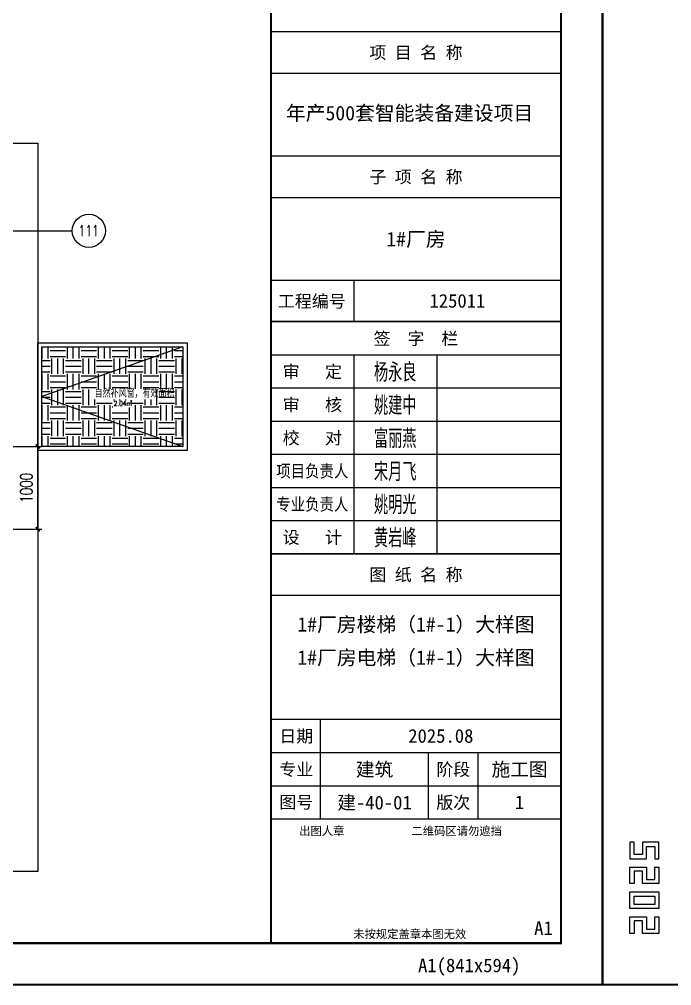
# Model space of a CAD drawing. Extents: x -222544 to -13848, y -31368 to 85559.
# Drawn here: x -104995 to -97126, y 28032 to 39693 of the extents above; entities that cross this region are included whole.
import ezdxf
from ezdxf.enums import TextEntityAlignment as Align
from ezdxf.xclip import XClip

# ---------------------------------------------------------------- set-up
doc = ezdxf.new("R2010")
doc.units = 0
doc.header["$LTSCALE"] = 1000
doc.header["$MEASUREMENT"] = 0
doc.header["$XCLIPFRAME"] = 0
doc.linetypes.add('10平面$0$DOTE', pattern=[2.42, 2, -0.2, 0.02, -0.2])
doc.linetypes.add('DOTE', pattern=[2.42, 2, -0.2, 0.02, -0.2])
doc.layers.get('Defpoints').update_dxf_attribs({"color": 210})
for name, color, linetype in [('0-cxFrame', 155, 'Continuous'), ('10平面$0$A-AXIS-DOTE', 14, '10平面$0$DOTE'), ('10平面$0$AS-WALL', 40, 'Continuous'), ('A-AXIS-D', 1, 'Continuous'), ('A-AXIS-DOTE', 14, 'DOTE'), ('A-AXIS-DP', 126, 'Continuous'), ('A-WINDOW', 140, 'Continuous'), ('DIM_SYMB', 3, 'Continuous'), ('PUB_TEXT', 7, 'Continuous'), ('qianming', 155, 'Continuous'), ('SPACE', 7, 'Continuous'), ('SPACE_HATCH', 8, 'Continuous')]:
    doc.layers.add(name, color=color, linetype=linetype)
doc.layers.add('0-cxText', color=131, linetype='Continuous', lineweight=25)
doc.styles.add('_TCH_AXIS', font='COMPLEX', dxfattribs={"bigfont": 'GBCBIG'})
doc.styles.add('_TCH_DIM_T3', font='SIMPLEX', dxfattribs={"width": 0.705882, "bigfont": 'GBCBIG'})
doc.styles.add('_TCH_SPACE', font='SIMPLEX', dxfattribs={"bigfont": 'GBCBIG'})
doc.styles.add('BZHZ', font='bzxw', dxfattribs={"width": 0.8, "bigfont": 'bzhz'})
doc.styles.add('cx_biaoti', font='')
doc.styles.add('cx_tuming', font='')
doc.styles.add('cx_tuqian1', font='')
doc.styles.add('黑体', font='', dxfattribs={"height": 12})
doc.styles.get('cx_biaoti').set_extended_font_data('SimSun')
doc.styles.get('cx_tuming').set_extended_font_data('SimHei')
doc.styles.get('cx_tuqian1').set_extended_font_data('SimSun')
doc.styles.get('黑体').set_extended_font_data('SimHei')
doc.dimstyles.new('_TCH_ARCH&&50', dxfattribs={"dimtxt": 148.75, "dimasz": 50, "dimexe": 50, "dimexo": 50, "dimgap": 63.125, "dimtad": 1, "dimdec": 0, "dimzin": 0, "dimdsep": 46, "dimtxsty": '_TCH_DIM_T3', "dimblk": 'ARCHTICK', "dimcen": 0.09, "dimclrt": 7, "dimazin": 2, "dimtfac": 1, "dimtdec": 0, "dimtix": 1, "dimtmove": 2, "dimatfit": 3, "dimfxl": 0, "dimtolj": 1, "dimtzin": 0, "dimarcsym": 0})

# ---------------------------------------------------------------- blocks, each defined once
blk = doc.blocks.new('zjcx_lan_qianzi(Dragon)')
for p, q in [((-7000, 4800), (0, 4800)), ((-5000, 4800), (-5000, 0)), ((-3000, 4800), (-3000, 0)), ((-7000, 4000), (0, 4000)), ((-7000, 3200), (0, 3200)), ((-7000, 2400), (0, 2400)), ((-7000, 1600), (0, 1600)), ((-7000, 800), (0, 800))]:
    blk.add_line(p, q)
at = {"const_width": 30}
blk.add_lwpolyline([(-7000, 5600), (0, 5600)], dxfattribs=at)
blk.add_lwpolyline([(-7000, 5600), (0, 5600), (0, 0), (-7000, 0)], close=True, dxfattribs=at)
at = {"style": 'cx_biaoti'}
for s, p in [('签  字  栏', (-3500, 5200)), ('审   定', (-6000, 4400)), ('审   核', (-6000, 3600)), ('校   对', (-6000, 2800)), ('设   计', (-6000, 400))]:
    blk.add_text(s, height=300, dxfattribs=at).set_placement(p, align=Align.MIDDLE)
at = {"style": 'cx_biaoti', "width": 0.85}
for s, p in [('项目负责人', (-6000, 2000)), ('专业负责人', (-6000, 1200))]:
    blk.add_text(s, height=300, dxfattribs=at).set_placement(p, align=Align.MIDDLE)
blk = doc.blocks.new('T-签字(Dragon)')
at = {"layer": '0-cxFrame'}
blk.add_blockref('zjcx_lan_qianzi(Dragon)', (0, 0), dxfattribs=at)
at = {"layer": 'qianming', "style": 'BZHZ', "width": 0.8}
for s, p in [('杨永良', (-4000, 4400)), ('姚建中', (-4000, 3600)), ('富丽燕', (-4000, 2800)), ('宋月飞', (-4000, 2000)), ('姚明光', (-4000, 1200)), ('黄岩峰', (-4000, 400))]:
    blk.add_text(s, height=450, dxfattribs=at).set_placement(p, align=Align.MIDDLE)
blk = doc.blocks.new('zjcx_lan_tuming(Dragon)')
for p, q in [((-7000, 8400), (0, 8400)), ((-5800, 3000), (-5800, 5400)), ((-7000, 4600), (0, 4600)), ((-3200, 3000), (-3200, 4600)), ((-2000, 3000), (-2000, 4600)), ((-7000, 3800), (0, 3800))]:
    blk.add_line(p, q)
at = {"const_width": 30}
for points in [[(-7000, 9400), (0, 9400)], [(-7000, 5400), (0, 5400)], [(-7000, 3000), (0, 3000)], [(-7000, 0), (0, 0)]]:
    blk.add_lwpolyline(points, dxfattribs=at)
blk.add_lwpolyline([(-7000, 9400), (0, 9400), (0, 0), (-7000, 0)], close=True)
at = {"style": 'cx_biaoti'}
for s, p in [('图 纸 名 称', (-3500, 8900)), ('日期', (-6388, 5000)), ('专业', (-6388, 4200)), ('阶段', (-2600, 4200)), ('图号', (-6388, 3400)), ('版次', (-2600, 3400))]:
    blk.add_text(s, height=300, dxfattribs=at).set_placement(p, align=Align.MIDDLE)
for s, p in [('出图人章', (-6316, 2607)), ('二维码区请勿遮挡', (-3609, 2607)), ('未按规定盖章本图无效', (-5013, 120))]:
    blk.add_text(s, height=200, dxfattribs=at).set_placement(p)
blk = doc.blocks.new('T-图签(Dragon)')
blk.add_blockref('zjcx_lan_tuming(Dragon)', (0, 0))
at = {"color": 3, "style": 'cx_biaoti'}
for s, p in [('2025.08', (-2900, 5000)), ('建筑', (-4500, 4200)), ('施工图', (-1000, 4200))]:
    blk.add_text(s, height=330, dxfattribs=at).set_placement(p, align=Align.MIDDLE)
blk = doc.blocks.new('zjcx_lan_xiangmu(Dragon)')
for p, q in [((-7000, 9000), (0, 9000)), ((-7000, 6000), (0, 6000)), ((-7000, 3000), (0, 3000)), ((-5000, 1000), (-5000, 0))]:
    blk.add_line(p, q)
at = {"const_width": 30}
for points in [[(-7000, 10000), (0, 10000)], [(-7000, 7000), (0, 7000)], [(-7000, 7000), (0, 7000)], [(-7000, 4000), (0, 4000)], [(-7000, 4000), (0, 4000)], [(-7000, 1000), (0, 1000)], [(-7000, 0), (0, 0)]]:
    blk.add_lwpolyline(points, dxfattribs=at)
blk.add_lwpolyline([(-7000, 10000), (0, 10000), (0, 0), (-7000, 0)], close=True)
at = {"style": 'cx_biaoti'}
for s, p in [('建 设 单 位', (-3500, 9500)), ('项 目 名 称', (-3500, 6500)), ('子 项 名 称', (-3500, 3500)), ('工程编号', (-6013, 500))]:
    blk.add_text(s, height=300, dxfattribs=at).set_placement(p, align=Align.MIDDLE)
blk = doc.blocks.new('T-项目(Dragon)')
blk.add_blockref('zjcx_lan_xiangmu(Dragon)', (0, 0))
at = {"color": 3, "style": 'cx_tuming'}
for s, height, p in [('嘉兴世赫建达智能装备有限公司', 330, (-6816, 7901)), ('年产500套智能装备建设项目 ', 350, (-6638, 4859))]:
    blk.add_text(s, height=height, dxfattribs=at).set_placement(p)
blk = doc.blocks.new('zjcx_T1(Dragon)')
at = {"layer": '0-cxFrame', "const_width": 50}
blk.add_lwpolyline([(-7000, 0), (0, 0), (0, 57400), (-7000, 57400)], close=True, dxfattribs=at)
at = {"layer": '0-cxFrame'}
for name, p in [('T-项目(Dragon)', (0, 15000)), ('T-签字(Dragon)', (0, 9400)), ('T-图签(Dragon)', (0, 0))]:
    blk.add_blockref(name, p, dxfattribs=at)
blk = doc.blocks.new('TK22.A1 L(Dragon)')
at = {"layer": '0-cxFrame', "color": 7, "const_width": 0.5}
blk.add_lwpolyline([(0, 0), (-841, 0), (-841, 594), (0, 594)], close=True, dxfattribs=at)
at = {"layer": '0-cxFrame', "const_width": 0.5}
for points in [[(-80, 10), (-821, 10), (-821, 584), (-80, 584)], [(-10, 10), (-80, 10), (-80, 584), (-10, 584)]]:
    blk.add_lwpolyline(points, close=True, dxfattribs=at)
at = {"layer": 'Defpoints', "color": 2}
for points in [[(-833.37, 34.37), (-834.37, 34.37), (-834.37, 30.37), (-830.37, 30.37), (-830.37, 33.37), (-828.37, 33.37), (-828.37, 30.37), (-827.37, 30.37), (-827.37, 34.37), (-831.37, 34.37), (-831.37, 31.37), (-833.37, 31.37), (-833.37, 34.37)], [(-833.37, 24.37), (-834.37, 24.37), (-834.37, 28.37), (-830.37, 28.37), (-830.37, 25.37), (-828.37, 25.37), (-828.37, 28.37), (-827.37, 28.37), (-827.37, 24.37), (-831.37, 24.37), (-831.37, 27.37), (-833.37, 27.37), (-833.37, 24.37)], [(-833.37, 12.37), (-834.37, 12.37), (-834.37, 16.37), (-830.37, 16.37), (-830.37, 13.37), (-828.37, 13.37), (-828.37, 16.37), (-827.37, 16.37), (-827.37, 12.37), (-831.37, 12.37), (-831.37, 15.37), (-833.37, 15.37), (-833.37, 12.37)]]:
    blk.add_lwpolyline(points, dxfattribs=at)
for points in [[(-834.37, 18.37), (-834.37, 22.37), (-827.37, 22.37), (-827.37, 18.37)], [(-833.37, 19.37), (-833.37, 21.37), (-828.37, 21.37), (-828.37, 19.37)]]:
    blk.add_lwpolyline(points, close=True, dxfattribs=at)
at = {"layer": '0-cxFrame', "xscale": 0.01, "yscale": 0.01, "zscale": 0.01}
blk.add_blockref('zjcx_T1(Dragon)', (-10, 10), dxfattribs=at)
at = {"style": '黑体', "flags": 4}
blk.add_attdef('图幅', text='', height=3.3, dxfattribs=at).set_placement((-40, 3), align=Align.RIGHT)
at = {"layer": '0-cxFrame', "style": '黑体'}
blk.add_text('(841x594)', height=3.3, dxfattribs=at).set_placement((-40, 3))
at = {"layer": '0-cxText', "flags": 4}
for tag, height, style, p in [('建设单位', 3.5, 'cx_tuming', (-45, 240)), ('项目名称', 3.5, 'cx_tuming', (-45, 210)), ('子项名称', 3.5, 'cx_tuming', (-45, 180)), ('工程编号', 3.3, 'cx_tuqian1', (-35, 165)), ('图名1', 3.5, 'cx_tuming', (-45, 87)), ('图名2', 3.5, 'cx_tuming', (-45, 79)), ('图名3', 3.5, 'cx_tuming', (-45, 71)), ('出图日期', 3.3, 'cx_tuqian1', (-39, 60)), ('专业', 3.3, 'cx_tuqian1', (-55, 52)), ('图号', 3.3, 'cx_tuqian1', (-55, 44)), ('版次', 3.3, 'cx_tuqian1', (-20, 44))]:
    blk.add_attdef(tag, text='', height=height, dxfattribs=dict(at, style=style)).set_placement(p, align=Align.MIDDLE)
at = {"layer": 'Defpoints', "color": 6, "flags": 4}
for tag, height, style, p in [('tufu', 3.3, '黑体', (-12, 12)), ('dwfname', 4, 'cx_tuqian1', (-80, 3))]:
    blk.add_attdef(tag, text='', height=height, dxfattribs=dict(at, style=style)).set_placement(p, align=Align.RIGHT)
blk = doc.blocks.new('10平面$0$dote')
at = {"layer": '10平面$0$A-AXIS-DOTE'}
blk.add_line((76282.2, 18000), (-41310, 18000), dxfattribs=at)
blk = doc.blocks.new('10平面')
at = {"layer": '10平面$0$AS-WALL'}
blk.add_blockref('10平面$0$dote', (-220736.4, 804820), dxfattribs=at)
blk = doc.blocks.new('_ArchTick')
at = {"color": 0, "linetype": 'ByBlock', "const_width": 0.4}
blk.add_lwpolyline([(-0.5, -0.5), (0.5, 0.5)], dxfattribs=at)
blk = doc.blocks.new('*D181')
at = {"layer": 'A-AXIS-DP', "color": 0, "lineweight": -2, "transparency": 16777216}
for p, q in [((-105516, 34540), (-104722, 34540)), ((-104772, 33540), (-104772, 34540)), ((-105516, 33540), (-104722, 33540))]:
    blk.add_line(p, q, dxfattribs=at)
at = {"layer": 'Defpoints', "color": 0, "transparency": 16777216}
for p in [(-105566, 34540), (-104772, 34540), (-105566, 33540)]:
    blk.add_point(p, dxfattribs=at)
at = {"layer": 'A-AXIS-DP', "color": 0, "lineweight": -2, "transparency": 16777216, "xscale": 50, "yscale": 50, "zscale": 50}
for p, rotation in [((-104772, 34540), 90), ((-104772, 33540), 270)]:
    blk.add_blockref('_ArchTick', p, dxfattribs=dict(at, rotation=rotation))
at = {"layer": 'A-AXIS-DP', "color": 7, "transparency": 16777216, "insert": (-104910, 34040), "char_height": 148.8, "attachment_point": 5, "rotation": 90, "style": '_TCH_DIM_T3'}
blk.add_mtext('\\A1;1000', dxfattribs=at)

msp = doc.modelspace()

# ---------------------------------------------------------------- hatches: boundary and pattern name
at = {"layer": 'SPACE_HATCH'}
h = msp.add_hatch(dxfattribs=at)
h.set_pattern_fill('土壤', color=1, scale=50, style=0)
h.set_pattern_definition([(0, (0, 0), (187.5, 187.5), [187.5, -187.5]), (0, (0, 70.31), (187.5, 187.5), [187.5, -187.5]), (0, (0, 140.62), (187.5, 187.5), [187.5, -187.5]), (90, (23.44, 164.06), (-187.5, 187.5), [187.5, -187.5]), (90, (93.75, 164.06), (-187.5, 187.5), [187.5, -187.5]), (90, (164.06, 164.06), (-187.5, 187.5), [187.5, -187.5])])
h.paths.add_polyline_path([(-103022, 34540), (-104722, 34540), (-104722, 35740), (-103022, 35740)])
h.paths.add_polyline_path([(-104100.2, 35104), (-103395.8, 35104), (-103395.8, 35234), (-104100.2, 35234)])
h.paths.add_polyline_path([(-103865.4, 35010.8), (-103632, 35010.8), (-103632, 35095), (-103865.4, 35095)])

# ---------------------------------------------------------------- linework, layer by layer
at = {"layer": 'A-AXIS-D'}
msp.add_circle((-104156.9, 37141.1), 200, dxfattribs=at)
at = {"layer": 'A-AXIS-DOTE'}
msp.add_line((-115682, 37140), (-104356.9, 37140), dxfattribs=at)
at = {"layer": 'A-WINDOW'}
for points in [[(-104772, 34490), (-104772, 35790), (-102972, 35790), (-102972, 34490)], [(-104722, 34540), (-104722, 35740), (-103022, 35740), (-103022, 34540)]]:
    msp.add_lwpolyline(points, close=True, dxfattribs=at)
msp.add_lwpolyline([(-103022, 35740), (-104722, 35140), (-103022, 34540)], dxfattribs=at)
at = {"layer": 'DIM_SYMB'}
msp.add_lwpolyline([(-115682, 38200), (-104772, 38200), (-104772, 29410), (-115682, 29410)], close=True, dxfattribs=at)

# ---------------------------------------------------------------- block references
at = {"layer": '0-cxFrame'}
ref = msp.add_blockref('TK22.A1 L(Dragon)', (-97960.5, 28045), dxfattribs=dict(at, xscale=50, yscale=50, zscale=50))
ref.add_attrib('子项名称', '1#厂房', dxfattribs={"layer": '0-cxText', "height": 175, "style": 'cx_tuming'}).set_placement((-100210.5, 37045), align=Align.MIDDLE)
ref.add_attrib('图名1', '1#厂房楼梯（1#-1）大样图', dxfattribs={"layer": '0-cxText', "height": 175, "style": 'cx_tuming'}).set_placement((-100210.5, 32395), align=Align.MIDDLE)
ref.add_attrib('图名2', '1#厂房电梯（1#-1）大样图', dxfattribs={"layer": '0-cxText', "height": 175, "style": 'cx_tuming'}).set_placement((-100210.5, 31995), align=Align.MIDDLE)
ref.add_attrib('工程编号', '125011', dxfattribs={"layer": '0-cxText', "height": 165, "style": 'cx_tuqian1'}).set_placement((-99710.5, 36295), align=Align.MIDDLE)
ref.add_attrib('图号', '建-40-01', dxfattribs={"layer": '0-cxText', "height": 165, "style": 'cx_tuqian1'}).set_placement((-100710.5, 30245), align=Align.MIDDLE)
ref.add_attrib('版次', '1', dxfattribs={"layer": '0-cxText', "height": 165, "style": 'cx_tuqian1'}).set_placement((-98960.5, 30245), align=Align.MIDDLE)
ref.add_attrib('图幅', 'A1', dxfattribs={"layer": '0', "height": 165, "style": '黑体'}).set_placement((-99960.5, 28195), align=Align.RIGHT)
ref.add_attrib('tufu', 'A1', dxfattribs={"layer": 'Defpoints', "color": 6, "height": 165, "style": '黑体'}).set_placement((-98560.5, 28645), align=Align.RIGHT)
at = {"layer": '0-cxFrame', "xscale": 50, "yscale": 50, "zscale": 50}
msp.add_blockref('TK22.A1 L(Dragon)', (-55910.5, 28045), dxfattribs=at)
at = {"layer": 'A-WINDOW'}
ref = msp.add_blockref('10平面', (123458.1, -791602.5), dxfattribs=at)
XClip(ref).set_block_clipping_path([(-149069.4947712686, 822142.4845585017), (-143135.4832539898, 832892.364749553)])

# ---------------------------------------------------------------- texts
at = {"layer": 'PUB_TEXT', "style": '_TCH_AXIS'}
msp.add_text('111', height=132.75, dxfattribs=at).set_placement((-104280.2, 37074.8), (-104033.7, 37074.8), align=Align.FIT)
at = {"layer": 'SPACE', "color": 1, "style": '_TCH_SPACE'}
msp.add_text('自然补风窗，有效面积', height=96.45, dxfattribs=at).set_placement((-104087.2, 35130))
at = {"layer": 'SPACE', "color": 1, "style": '_TCH_SPACE', "width": 0.705882}
for s, height, p in [('2.04m', 59.5, (-103857, 35027.6)), ('2', 29.8, (-103657, 35062.6))]:
    msp.add_text(s, height=height, dxfattribs=at).set_placement(p)

# ---------------------------------------------------------------- dimensions: what is measured, and where the dimension line sits
at = {"layer": 'A-AXIS-DP'}
dim = msp.add_aligned_dim(p1=(-105566.2, 33540), p2=(-105566.2, 34540), distance=-794.2, dimstyle='_TCH_ARCH&&50', dxfattribs=at)
dim.commit()
dim.dimension.update_dxf_attribs({"geometry": '*D181', "text_midpoint": (-104909.5, 34040)})

doc.saveas('drawing.dxf')
